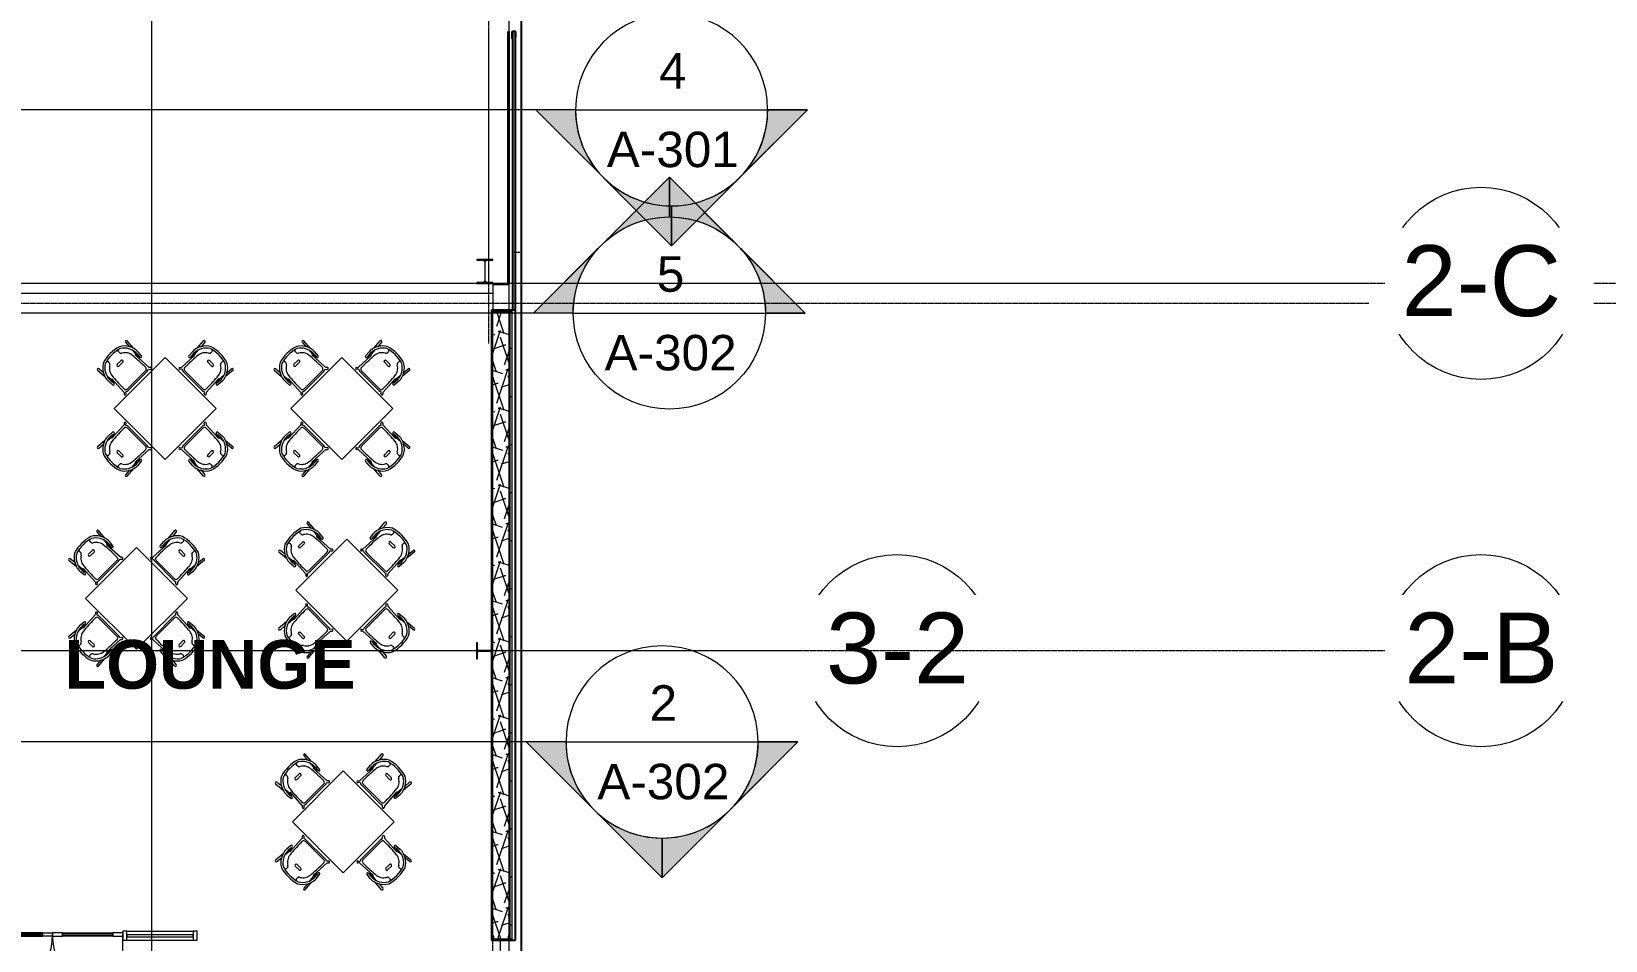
# Model space of a CAD drawing. Header units: inches. Extents: x 25557 to 33164, y -23509 to -20035.
# Drawn here: x 31975 to 32762, y -22688 to -22234 of the extents above; entities that cross this region are included whole.
import ezdxf

# ---------------------------------------------------------------- set-up
doc = ezdxf.new("R2010")
doc.units = ezdxf.units.IN
doc.header["$MEASUREMENT"] = 0
doc.linetypes.add('Grid Line 1_2_', pattern=[0.875, 0.5, -0.125, 0.125, -0.125])
doc.linetypes.add('Hidden', pattern=[0.28125, 0.1875, -0.09375])
for name, color, linetype, lineweight in [('A-AREA', 32, 'Continuous', 9), ('A-DOOR', 31, 'Continuous', 9), ('A-FLOR', 192, 'Continuous', 9), ('A-GLAZ-CURT', 52, 'Continuous', 9), ('A-GLAZ-CWMG', 51, 'Continuous', 9), ('A-PROP-SBCK', 71, 'Hidden', 25), ('A-WALL', 113, 'Continuous', 25), ('A-WALL-PATT', 111, 'Continuous', 25), ('Conc', 7, 'Continuous', 9), ('G-ANNO-SYMB', 111, 'Continuous', 9), ('I-FURN', 30, 'Continuous', 9), ('L-SITE-WALL', 31, 'Continuous', 9), ('M-AREA-IDEN', 171, 'Continuous', 9), ('S-BEAM', 12, 'Continuous', 9), ('S-COLS', 52, 'Continuous', 9), ('S-GRID', 1, 'Continuous', 9), ('S-GRID-IDEN', 1, 'Continuous', 9)]:
    doc.layers.add(name, color=color, linetype=linetype, lineweight=lineweight)
doc.styles.add('Arial', font='arial.ttf', dxfattribs={"height": 35.407186})
doc.styles.add('Arial_1', font='arial.ttf', dxfattribs={"height": 17.703593})
doc.styles.add('Arial_B', font='arialbd.ttf', dxfattribs={"height": 24.354149})
pattern_1 = [(45, (5932.32, 0), (-19.00703, 19.00703), []), (45, (5932.32, 28.8), (-19.00703, 19.00703), [])]

# ---------------------------------------------------------------- blocks, each defined once
blk = doc.blocks.new('Struct_Xcel_Sports Complex_rvt-2-Overall Floor Plan')
at = {"layer": 'A-FLOR', "color": 7}
for p, q in [((26273.39, -22359.55), (26273.39, -22360.05)), ((26276.89, -22687.68), (26276.89, -22790.8))]:
    blk.add_line(p, q, dxfattribs=at)
blk = doc.blocks.new('Girt_C - 8_D-1279678-Overall Floor Plan')
at = {"layer": 'S-BEAM'}
for p, q in [((26273.39, -22360.05), (26273.39, -22372.93)), ((26273.39, -22360.05), (26273.58, -22360.05)), ((26273.58, -22360.05), (26281.2, -22360.05)), ((26281.2, -22360.05), (26281.39, -22360.05)), ((26281.39, -22372.93), (26281.39, -22360.05))]:
    blk.add_line(p, q, dxfattribs=at)
blk = doc.blocks.new('Falcon 7700 Series Pedestal Base - 36_ Square Top x 30_ - Wheelchair Height-460525-Overall Floor Plan')
at = {"layer": 'I-FURN'}
for p, q in [((18, 18), (-18, 18)), ((-18, 18), (-18, -18)), ((18, -18), (18, 18)), ((-18, -18), (18, -18))]:
    blk.add_line(p, q, dxfattribs=at)
blk = doc.blocks.new('HermanMiller_Collection_Air-Chair_SideChair_Arms - Arms-457867-Overall Floor Plan')
at = {"layer": 'I-FURN'}
for p, q in [((-3.55, 10.02), (-8.45, 10.45)), ((-8.45, 9.45), (-5.47, 9.18)), ((-3.35, 9.02), (-0.6, 8.8)), ((2.04, 10.2), (-0.69, 10.45)), ((-0.34, 8.32), (-0.6, 8.8)), ((-0.6, 8.8), (0.38, 8.73)), ((8.79, 8.8), (-0.34, 8.32)), ((0.77, 8.78), (2.2, 9.22)), ((9.32, 9.33), (8.79, 8.8)), ((9.17, 7.94), (10.01, 8.64)), ((-3.6, 1.35), (-3.6, -1.35)), ((-2.35, -1.35), (-2.35, 1.35)), ((6.45, 7.57), (7.62, 7.57)), ((8.7, 6.35), (8.7, -6.35)), ((9.52, -6.69), (9.52, 6.69)), ((6.45, -7.57), (7.62, -7.57)), ((-5.47, -9.18), (-8.45, -9.45)), ((-8.45, -10.45), (-3.55, -10.02)), ((-3.35, -9.02), (-0.6, -8.8)), ((-0.69, -10.45), (2.04, -10.2)), ((-0.6, -8.8), (-0.34, -8.32)), ((0.38, -8.73), (-0.6, -8.8)), ((-0.34, -8.32), (8.79, -8.8)), ((2.2, -9.22), (0.77, -8.78)), ((8.79, -8.8), (9.32, -9.33)), ((10.01, -8.64), (9.17, -7.94))]:
    blk.add_line(p, q, dxfattribs=at)
for centre, radius, start, end in [((-1.51, 1.66), 8.5, 117.78509, 152.21491), ((-8.45, 9.95), 0.5, 90, 270), ((-0.65, 0.76), 8.69, 90.78928, 148.92022), ((-2.46, 4.97), 5.17, 102.20965, 125.54804), ((-1.25, 4.41), 6.06, 84.72014, 112.31104), ((-0.51, -9.88), 19.32, 84.42218, 90.78928), ((0.44, 9.26), 0.53, 159.74052, 262.71978), ((0.45, 9.65), 0.924, 265.61152, 290.36387), ((1.81, 9.64), 0.521, 212.95553, 275.04447), ((2.06, 9.7), 0.499, 287, 91.30538), ((7.56, 6.82), 1.97, 356.10334, 34.65425), ((9.66, 8.99), 0.49, 315, 135), ((9.93, 0), 19.77, 163.47875, 196.52125), ((9.93, 0), 18.77, 163.78547, 196.21453), ((-7.66, 5.36), 2.08, 305.4968, 328.6439), ((-0.23, 0.83), 6.63, 124.50042, 148.6439), ((-0.92, 1.66), 5.55, 95.46765, 123.46257), ((-2.98, 1.35), 0.625, 360, 180), ((6.58, -76.67), 84.24, 90.09111, 95.46765), ((7.62, 6.48), 1.09, 353.24671, 90.09111), ((-1.51, -1.66), 8.5, 207.78509, 242.21491), ((-0.65, -0.76), 8.69, 211.07978, 269.21072), ((-7.66, -5.36), 2.08, 31.3561, 54.5032), ((-0.23, -0.83), 6.63, 211.3561, 235.49958), ((-0.92, -1.66), 5.55, 236.53743, 264.53235), ((-2.98, -1.35), 0.625, 180, 360), ((6.58, 76.67), 84.24, 264.53235, 269.90889), ((7.62, -6.48), 1.09, 269.90889, 6.75329), ((7.56, -6.82), 1.97, 325.34575, 3.89666), ((-8.45, -9.95), 0.5, 90, 270), ((-2.46, -4.97), 5.17, 234.45196, 257.79035), ((-1.25, -4.41), 6.06, 247.68896, 275.27986), ((-0.51, 9.88), 19.32, 269.21072, 275.57782), ((0.44, -9.26), 0.53, 97.28022, 200.25948), ((0.45, -9.65), 0.924, 69.63613, 94.38848), ((1.81, -9.64), 0.521, 84.95553, 147.04447), ((2.06, -9.7), 0.499, 268.69462, 73), ((9.66, -8.99), 0.49, 225, 45)]:
    blk.add_arc(centre, radius, start, end, dxfattribs=at)
for centre, major_axis, ratio, start_param, end_param in [((-7.46, 6.92), (0.03, 3.66), 0.320235, 2.34328, 2.536765), ((-7.87, 5.38), (-0.03, 1.79), 0.298783, 2.522217, 3.153947), ((-7.46, -6.92), (-0.03, 3.66), 0.320235, 0.604828, 0.798312), ((-7.87, -5.38), (0.03, 1.79), 0.298783, 6.270831, 6.902561)]:
    blk.add_ellipse(centre, major_axis=major_axis, ratio=ratio, start_param=start_param, end_param=end_param, dxfattribs=at)
for points in [[(-6.45, 3.67), (-6.52, 3.66), (-6.67, 3.64), (-6.9, 3.62), (-7.13, 3.61), (-7.4, 3.6), (-7.65, 3.59), (-7.83, 3.59)], [(-6.45, -3.67), (-6.52, -3.66), (-6.67, -3.64), (-6.9, -3.62), (-7.13, -3.61), (-7.4, -3.6), (-7.65, -3.59), (-7.83, -3.59)]]:
    blk.add_open_spline(points, degree=3, knots=[-1, -1, -1, -1, -0.75, -0.5, -0.375, -0.25, 0, 0, 0, 0], dxfattribs=at)
blk = doc.blocks.new('HermanMiller_Collection_Air-Chair_SideChair_Arms - Arms-460524-Overall Floor Plan')
at = {"layer": 'I-FURN'}
for p, q in [((-8.45, 10.45), (-3.55, 10.02)), ((-5.47, 9.18), (-8.45, 9.45)), ((-3.35, 9.02), (-0.6, 8.8)), ((-0.69, 10.45), (2.04, 10.2)), ((-0.6, 8.8), (-0.34, 8.32)), ((0.38, 8.73), (-0.6, 8.8)), ((-0.34, 8.32), (8.79, 8.8)), ((2.2, 9.22), (0.77, 8.78)), ((8.79, 8.8), (9.32, 9.33)), ((10.01, 8.64), (9.17, 7.94)), ((-3.6, -1.35), (-3.6, 1.35)), ((-2.35, 1.35), (-2.35, -1.35)), ((6.45, 7.57), (7.62, 7.57)), ((8.7, -6.35), (8.7, 6.35)), ((9.52, 6.69), (9.52, -6.69)), ((6.45, -7.57), (7.62, -7.57)), ((-8.45, -9.45), (-5.47, -9.18)), ((-3.55, -10.02), (-8.45, -10.45)), ((-3.35, -9.02), (-0.6, -8.8)), ((2.04, -10.2), (-0.69, -10.45)), ((-0.34, -8.32), (-0.6, -8.8)), ((-0.6, -8.8), (0.38, -8.73)), ((8.79, -8.8), (-0.34, -8.32)), ((0.77, -8.78), (2.2, -9.22)), ((9.32, -9.33), (8.79, -8.8)), ((9.17, -7.94), (10.01, -8.64))]:
    blk.add_line(p, q, dxfattribs=at)
for centre, radius, start, end in [((-1.51, 1.66), 8.5, 117.78509, 152.21491), ((-8.45, 9.95), 0.5, 90, 270), ((-0.65, 0.76), 8.69, 90.78928, 148.92022), ((-2.46, 4.97), 5.17, 102.20965, 125.54804), ((-1.25, 4.41), 6.06, 84.72014, 112.31104), ((-0.51, -9.88), 19.32, 84.42218, 90.78928), ((0.44, 9.26), 0.53, 159.74052, 262.71978), ((0.45, 9.65), 0.924, 265.61152, 290.36387), ((1.81, 9.64), 0.521, 212.95553, 275.04447), ((2.06, 9.7), 0.499, 287, 91.30538), ((7.56, 6.82), 1.97, 356.10334, 34.65425), ((9.66, 8.99), 0.49, 315, 135), ((9.93, 0), 19.77, 163.47875, 196.52125), ((9.93, 0), 18.77, 163.78547, 196.21453), ((-7.66, 5.36), 2.08, 305.4968, 328.6439), ((-0.23, 0.83), 6.63, 124.50042, 148.6439), ((-0.92, 1.66), 5.55, 95.46765, 123.46257), ((-2.98, 1.35), 0.625, 0, 180), ((6.58, -76.67), 84.24, 90.09111, 95.46765), ((7.62, 6.48), 1.09, 353.24671, 90.09111), ((-1.51, -1.66), 8.5, 207.78509, 242.21491), ((-0.65, -0.76), 8.69, 211.07978, 269.21072), ((-7.66, -5.36), 2.08, 31.3561, 54.5032), ((-0.23, -0.83), 6.63, 211.3561, 235.49958), ((-0.92, -1.66), 5.55, 236.53743, 264.53235), ((-2.98, -1.35), 0.625, 180, 0), ((6.58, 76.67), 84.24, 264.53235, 269.90889), ((7.62, -6.48), 1.09, 269.90889, 6.75329), ((7.56, -6.82), 1.97, 325.34575, 3.89666), ((-8.45, -9.95), 0.5, 90, 270), ((-2.46, -4.97), 5.17, 234.45196, 257.79035), ((-1.25, -4.41), 6.06, 247.68896, 275.27986), ((-0.51, 9.88), 19.32, 269.21072, 275.57782), ((0.44, -9.26), 0.53, 97.28022, 200.25948), ((0.45, -9.65), 0.924, 69.63613, 94.38848), ((1.81, -9.64), 0.521, 84.95553, 147.04447), ((2.06, -9.7), 0.499, 268.69462, 73), ((9.66, -8.99), 0.49, 225, 45)]:
    blk.add_arc(centre, radius, start, end, dxfattribs=at)
for centre, major_axis, ratio, start_param, end_param in [((-7.46, 6.92), (0.03, 3.66), 0.320235, 2.34328, 2.536765), ((-7.87, 5.38), (-0.03, 1.79), 0.298783, 2.522217, 3.153947), ((-7.46, -6.92), (-0.03, 3.66), 0.320235, 0.604828, 0.798312), ((-7.87, -5.38), (0.03, 1.79), 0.298783, 6.270831, 6.902561)]:
    blk.add_ellipse(centre, major_axis=major_axis, ratio=ratio, start_param=start_param, end_param=end_param, dxfattribs=at)
for points in [[(-6.45, 3.67), (-6.52, 3.66), (-6.67, 3.64), (-6.9, 3.62), (-7.13, 3.61), (-7.4, 3.6), (-7.65, 3.59), (-7.83, 3.59)], [(-6.45, -3.67), (-6.52, -3.66), (-6.67, -3.64), (-6.9, -3.62), (-7.13, -3.61), (-7.4, -3.6), (-7.65, -3.59), (-7.83, -3.59)]]:
    blk.add_open_spline(points, degree=3, knots=[-1, -1, -1, -1, -0.75, -0.5, -0.375, -0.25, 0, 0, 0, 0], dxfattribs=at)
blk = doc.blocks.new('System Panel - Exterior Glazing-1142345-Overall Floor Plan')
at = {"layer": 'A-GLAZ-CURT'}
for p, q in [((16.53125, 1.25), (-16.53125, 1.25)), ((-16.53125, 1.25), (-16.53125, 0.25)), ((-16.53125, 0.25), (-16.53125, 1.25)), ((16.53125, 1.25), (-16.53125, 1.25)), ((-16.53125, 0.25), (16.53125, 0.25)), ((-16.53125, 0.25), (16.53125, 0.25)), ((16.53125, 0.25), (16.53125, 1.25)), ((16.53125, 1.25), (16.53125, 0.25))]:
    blk.add_line(p, q, dxfattribs=at)
blk = doc.blocks.new('Door_Single_Storefront - one-1142390-Overall Floor Plan')
at = {"layer": 'A-DOOR'}
for p, q in [((-17.59375, 35.1875), (-17.59375, 0)), ((-12.59375, 1), (-17.59375, 1)), ((-12.59375, -0.75), (-12.59375, 1)), ((-12.59375, 1), (12.59375, 1)), ((12.59375, 0.5), (-12.59375, 0.5)), ((-12.59375, 0.5), (-12.59375, -0.25)), ((17.59375, 1), (12.59375, 1)), ((12.59375, 1), (12.59375, -0.75)), ((12.59375, -0.25), (12.59375, 0.5)), ((17.59375, -0.75), (17.59375, 1)), ((-17.59375, -0.75), (-12.59375, -0.75)), ((-12.59375, -0.25), (12.59375, -0.25)), ((12.59375, -0.75), (-12.59375, -0.75)), ((12.59375, -0.75), (17.59375, -0.75))]:
    blk.add_line(p, q, dxfattribs=at)
blk.add_arc((-17.59375, 0), 35.1875, 360, 90, dxfattribs=at)
blk = doc.blocks.new('Door_Single_Storefront - one-1142389-Overall Floor Plan')
at = {"layer": 'A-DOOR'}
for p, q in [((-17.59375, 0.75), (-12.59375, 0.75)), ((-17.59375, -35.1875), (-17.59375, 0)), ((-12.59375, 0.75), (-12.59375, -1)), ((12.59375, 0.75), (-12.59375, 0.75)), ((-12.59375, -0.5), (-12.59375, 0.25)), ((-12.59375, 0.25), (12.59375, 0.25)), ((12.59375, -1), (12.59375, 0.75)), ((12.59375, 0.75), (17.59375, 0.75)), ((12.59375, 0.25), (12.59375, -0.5)), ((17.59375, 0.75), (17.59375, -1)), ((-12.59375, -1), (-17.59375, -1)), ((12.59375, -0.5), (-12.59375, -0.5)), ((-12.59375, -1), (12.59375, -1)), ((17.59375, -1), (12.59375, -1))]:
    blk.add_line(p, q, dxfattribs=at)
blk.add_arc((-17.59375, 0), 35.1875, 270, 0, dxfattribs=at)
blk = doc.blocks.new('Rectangular Mullion - Exterior 2_ x 4_5_-1305234-Overall Floor Plan')
at = {"layer": 'A-GLAZ-CWMG'}
for p, q in [((26090.45, -22683.18), (26123.52, -22683.18)), ((26090.45, -22687.68), (26123.52, -22687.68))]:
    blk.add_line(p, q, dxfattribs=at)
blk = doc.blocks.new('Rectangular Mullion - Exterior 2_ x 4_5_-827470-Overall Floor Plan')
at = {"layer": 'A-GLAZ-CWMG', "lineweight": 13}
for p, q in [((-1, 1.5), (1, 1.5)), ((-1, -3), (-1, 1.5)), ((1, 1.5), (1, -3)), ((1, -3), (-1, -3))]:
    blk.add_line(p, q, dxfattribs=at)
blk = doc.blocks.new('Rectangular Mullion - Profile_Polycarbonate_right-1189761-Overall Floor Plan')
at = {"layer": 'A-GLAZ-CWMG', "lineweight": 13}
for p, q in [((0, 1.141125), (-3.622, 1.141125)), ((-3.622, 1.141125), (-3.622, 0.787125)), ((-3.622, 0.787125), (-3.372, 0.787125)), ((-3.5595, 0.849625), (-3.5595, 1.078625)), ((-3.5595, 1.078625), (-0.0625, 1.078625)), ((-3.372, 0.849625), (-3.5595, 0.849625)), ((-3.372, 0.787125), (-3.372, 0.849625)), ((-0.0625, 1.078625), (-0.0625, -0.922375)), ((0, -0.984875), (0, 1.141125)), ((-2.7715, -0.859875), (-2.834, -0.859875)), ((-2.834, -0.859875), (-2.834, -0.984875)), ((-2.834, -0.984875), (0, -0.984875)), ((-2.7715, -0.922375), (-2.7715, -0.859875)), ((-0.0625, -0.922375), (-2.7715, -0.922375))]:
    blk.add_line(p, q, dxfattribs=at)
blk = doc.blocks.new('Rectangular Mullion - Exterior 2_ x 4_5_-1142587-Overall Floor Plan')
at = {"layer": 'A-GLAZ-CWMG', "lineweight": 13}
for p, q in [((0, 1.5), (-2, 1.5)), ((-2, 1.5), (-2, -3)), ((0, -3), (0, 1.5)), ((-2, -3), (0, -3))]:
    blk.add_line(p, q, dxfattribs=at)
blk = doc.blocks.new('Girt_Z - 10_D-1236892-Overall Floor Plan')
at = {"layer": 'S-BEAM'}
for p, q in [((26271.39, -22347.55), (26271.39, -22233.68)), ((26280.75, -22359.55), (26280.75, -22233.68)), ((26280.82, -22359.55), (26280.82, -22233.68)), ((26281.39, -22233.68), (26281.39, -22359.55)), ((26271.39, -22359.12), (26271.39, -22347.99)), ((26280.75, -22359.55), (26273.39, -22359.55)), ((26280.82, -22359.55), (26280.75, -22359.55)), ((26281.39, -22359.55), (26280.82, -22359.55))]:
    blk.add_line(p, q, dxfattribs=at)
blk = doc.blocks.new('Section - Section Head - Filled-1526-Overall Floor Plan')
at = {"layer": 'G-ANNO-SYMB'}
h = blk.add_hatch(color=256, dxfattribs=at)
edge = h.paths.add_edge_path(flags=0)
edge.add_line((-0.4268, 0.1768), (-0.25, 0.3536))
edge.add_line((-0.25, 0.3536), (-0.25, 0.25))
edge.add_arc((-0.25, 0), 0.25, 90, 135)
h = blk.add_hatch(color=256, dxfattribs=at)
edge = h.paths.add_edge_path(flags=0)
edge.add_arc((-0.25, 0), 0.25, 45, 90)
edge.add_line((-0.25, 0.25), (-0.25, 0.3536))
edge.add_line((-0.25, 0.3536), (-0.0732, 0.1768))
h = blk.add_hatch(color=256, dxfattribs=at)
edge = h.paths.add_edge_path(flags=0)
edge.add_arc((-0.25, 0), 0.2503, 137.9216, 180)
edge.add_line((-0.5003, 0), (-0.6036, 0))
edge.add_line((-0.6036, 0), (-0.4358, 0.1678))
h = blk.add_hatch(color=256, dxfattribs=at)
edge = h.paths.add_edge_path(flags=0)
edge.add_line((-0.0642, 0.1678), (0.1036, 0))
edge.add_line((0.1036, 0), (0.0003, 0))
edge.add_arc((-0.25, 0), 0.2503, 0, 42.0784)
for p, q in [((-0.25, 0.3536), (-0.6036, 0)), ((-0.25, 0.3536), (-0.4268, 0.1768)), ((-0.25, 0.3536), (0.1036, 0)), ((-0.25, 0.25), (-0.25, 0.3536)), ((-0.0732, 0.1768), (-0.25, 0.3536)), ((-0.25, 0.3536), (-0.25, 0.25)), ((-0.4358, 0.1678), (-0.6036, 0)), ((0.1036, 0), (-0.0642, 0.1678)), ((-0.6036, 0), (-0.5003, 0)), ((0.0003, 0), (0.1036, 0)), ((-0.5, 0), (-0.6036, 0)), ((0, 0), (0.1036, 0))]:
    blk.add_line(p, q, dxfattribs=at)
for radius, start, end in [(0.25, 360, 180), (0.25, 90, 135), (0.25, 45, 90), (0.2503, 137.9216, 180), (0.2503, 0, 42.0784), (0.25, 180, 360)]:
    blk.add_arc((-0.25, 0), radius, start, end, dxfattribs=at)
blk = doc.blocks.new('Grid - Grid Head - Circle-14747-Overall Floor Plan')
at = {"layer": 'S-GRID-IDEN'}
blk.add_circle((0, 0), 0.25, dxfattribs=at)

msp = doc.modelspace()

# ---------------------------------------------------------------- hatches: boundary and pattern name
at = {"layer": 'A-WALL-PATT', "lineweight": 9, "transparency": 33554649}
msp.add_hatch(color=256, dxfattribs=at).paths.add_polyline_path([(32217, -22372.62), (32217, -22233.74), (32215.42, -22233.74), (32215.42, -22372.62)], flags=0)
at = {"layer": 'A-WALL-PATT', "lineweight": 9}
h = msp.add_hatch(dxfattribs=at)
h.set_pattern_fill('FP_16', color=256, style=0, pattern_type=2)
h.set_pattern_definition([(161.57, (5933.279, 0.96), (-7.6802237, -0.0009796), [0, -54.643, 6.067, 0]), (18.43, (5931.359, 0.96), (-7.6802237, 0.0009796), [0, -54.643, 6.067, 0]), (108.43, (5933.279, 0.96), (3.8382953, -19.20136532), [18.211, -42.499]), (71.57, (5931.359, 0.96), (3.8382953, 19.20136532), [18.211, -42.499])])
h.paths.add_polyline_path([(32205.71, -22686.93), (32213.71, -22686.93), (32213.71, -22373.68), (32205.71, -22373.68), (32205.71, -22685.29)], flags=0)
h = msp.add_hatch(dxfattribs=at)
h.set_pattern_fill('FP_18', color=256, style=0, pattern_type=2)
h.set_pattern_definition([(0, (5932.32, 0), (0, 24), []), (90, (5932.32, 0), (-24, 1e-15), [])])
h.paths.add_polyline_path([(32214.21, -22686.93), (32215.21, -22686.93), (32215.21, -22373.68), (32214.21, -22373.68), (32214.21, -22685.29)], flags=0)
at = {"layer": 'S-COLS'}
h = msp.add_hatch(dxfattribs=at)
h.set_pattern_fill('FP_13', color=256, style=0, pattern_type=2)
h.set_pattern_definition(pattern_1)
h.paths.add_polyline_path([(32197.71, -22359.55), (32205.71, -22359.55), (32205.71, -22359.12), (32202.55, -22359.12), (32202.06, -22358.92), (32201.85, -22358.43), (32201.85, -22348.68), (32202.06, -22348.19), (32202.55, -22347.99), (32205.71, -22347.99), (32205.71, -22347.55), (32197.71, -22347.55), (32197.71, -22347.99), (32200.87, -22347.99), (32201.36, -22348.19), (32201.57, -22348.68), (32201.57, -22358.43), (32201.36, -22358.92), (32200.87, -22359.12), (32197.71, -22359.12)], flags=0)
h = msp.add_hatch(dxfattribs=at)
h.set_pattern_fill('FP_13', color=256, style=0, pattern_type=2)
h.set_pattern_definition(pattern_1)
h.paths.add_polyline_path([(32205.71, -22547.05), (32205.71, -22539.05), (32205.28, -22539.05), (32205.28, -22542.22), (32205.07, -22542.71), (32204.58, -22542.91), (32198.58, -22542.91), (32198.1, -22542.71), (32197.89, -22542.22), (32197.89, -22539.05), (32197.46, -22539.05), (32197.46, -22547.05), (32197.89, -22547.05), (32197.89, -22543.89), (32198.1, -22543.4), (32198.58, -22543.2), (32204.58, -22543.2), (32205.07, -22543.4), (32205.28, -22543.89), (32205.28, -22547.05)], flags=0)
h = msp.add_hatch(dxfattribs=at)
h.set_pattern_fill('FP_13', color=256, style=0, pattern_type=2)
h.set_pattern_definition(pattern_1)
h.paths.add_polyline_path([(32213.71, -22687.68), (32213.71, -22685.34), (32213.43, -22685.45), (32213.32, -22685.73), (32213.06, -22687.37), (32206.36, -22687.37), (32205.99, -22685.45), (32205.71, -22685.34), (32205.71, -22687.68)], flags=0)

# ---------------------------------------------------------------- linework, layer by layer
at = {"layer": 'A-AREA'}
msp.add_line((31782.33, -22364.49), (32205.71, -22364.49), dxfattribs=at)
at = {"layer": 'A-PROP-SBCK'}
msp.add_line((32219.83, -20554.93), (32219.83, -23033.89), dxfattribs=at)
at = {"layer": 'A-WALL'}
for p, q in [((32215.42, -22233.74), (32215.42, -22372.62)), ((32217, -22233.74), (32215.42, -22233.74)), ((32217, -22372.62), (32217, -22233.74)), ((32215.42, -22372.62), (32217, -22372.62))]:
    msp.add_line(p, q, dxfattribs=at)
at = {"layer": 'A-WALL', "lineweight": 9}
for p, q in [((32205.71, -22686.93), (32205.71, -22373.68)), ((32215.21, -22373.68), (32205.71, -22373.68)), ((32213.71, -22686.93), (32213.71, -22373.68)), ((32214.21, -22686.93), (32214.21, -22373.68)), ((32215.21, -22687.68), (32215.21, -22372.93)), ((32216.71, -22687.68), (32216.71, -22372.93)), ((32205.71, -22686.93), (32215.21, -22686.93))]:
    msp.add_line(p, q, dxfattribs=at)
at = {"layer": 'Conc'}
for p, q in [((32215.42, -22344.18), (32215.31, -22344.18)), ((32217, -22344.18), (32215.42, -22344.18)), ((32219.17, -22344.18), (32217, -22344.18))]:
    msp.add_line(p, q, dxfattribs=at)
at = {"layer": 'G-ANNO-SYMB'}
for p, q in [((32035.14, -21003.08), (32035.14, -22908.84)), ((32246.95, -22272.83), (27936.21, -22272.83)), ((32246.95, -22272.83), (32342.95, -22272.83)), ((32245.84, -22374.36), (27929.61, -22374.36)), ((32245.84, -22374.36), (32341.84, -22374.36)), ((32242.21, -22588.63), (27925.98, -22588.63)), ((32242.21, -22588.63), (32338.21, -22588.63))]:
    msp.add_line(p, q, dxfattribs=at)
at = {"layer": 'L-SITE-WALL', "lineweight": 25}
for p, q in [((32204.96, -22372.93), (32204.96, -22687.68)), ((32217.02, -22372.93), (32204.96, -22372.93)), ((32217.02, -22687.68), (32217.02, -22372.93)), ((32204.96, -22687.68), (32217.02, -22687.68))]:
    msp.add_line(p, q, dxfattribs=at)
at = {"layer": 'S-COLS', "lineweight": 15}
for p, q in [((32205.71, -22347.55), (32197.71, -22347.55)), ((32197.71, -22347.55), (32197.71, -22347.99)), ((32197.71, -22347.99), (32200.87, -22347.99)), ((32201.57, -22348.68), (32201.57, -22358.43)), ((32201.85, -22358.43), (32201.85, -22348.68)), ((32202.55, -22347.99), (32205.71, -22347.99)), ((32205.71, -22347.99), (32205.71, -22347.55)), ((32200.87, -22359.12), (32197.71, -22359.12)), ((32197.71, -22359.12), (32197.71, -22359.55)), ((32197.71, -22359.55), (32205.71, -22359.55)), ((32205.71, -22359.12), (32202.55, -22359.12)), ((32205.71, -22359.55), (32205.71, -22359.12)), ((32197.89, -22539.05), (32197.46, -22539.05)), ((32197.46, -22539.05), (32197.46, -22547.05)), ((32197.89, -22542.22), (32197.89, -22539.05)), ((32205.71, -22539.05), (32205.28, -22539.05)), ((32205.28, -22539.05), (32205.28, -22542.22)), ((32205.71, -22547.05), (32205.71, -22539.05)), ((32197.46, -22547.05), (32197.89, -22547.05)), ((32197.89, -22547.05), (32197.89, -22543.89)), ((32204.58, -22542.91), (32198.58, -22542.91)), ((32198.58, -22543.2), (32204.58, -22543.2)), ((32205.28, -22543.89), (32205.28, -22547.05)), ((32205.28, -22547.05), (32205.71, -22547.05)), ((32205.71, -22685.34), (32205.71, -22687.68)), ((32205.71, -22687.68), (32213.71, -22687.68)), ((32206.36, -22687.37), (32206.1, -22685.73)), ((32213.06, -22687.37), (32206.36, -22687.37)), ((32213.32, -22685.73), (32213.06, -22687.37)), ((32213.71, -22687.68), (32213.71, -22685.34))]:
    msp.add_line(p, q, dxfattribs=at)
for centre, radius, start, end in [((32200.87, -22348.68), 0.691, 0, 90), ((32202.55, -22348.68), 0.691, 90, 180), ((32200.87, -22358.43), 0.691, 270, 0), ((32202.55, -22358.43), 0.691, 180, 270), ((32198.58, -22542.22), 0.691, 180, 270), ((32198.58, -22543.89), 0.691, 90, 180), ((32204.58, -22542.22), 0.691, 270, 0), ((32204.58, -22543.89), 0.691, 0, 90), ((32205.71, -22685.73), 0.39, 0, 90), ((32213.71, -22685.73), 0.39, 90, 180)]:
    msp.add_arc(centre, radius, start, end, dxfattribs=at)
at = {"layer": 'S-GRID', "linetype": 'Grid Line 1_2_'}
for p, q in [((32203.71, -22389.58), (32203.71, -20550.05)), ((32213.71, -22999.8), (32213.71, -20646.05)), ((32213.71, -23317.24), (32213.71, -20998.43)), ((33029.79, -22359.55), (28669.83, -22359.55)), ((32933.79, -22369.55), (28669.83, -22369.55)), ((32205.71, -23413.24), (32205.71, -22389.58))]:
    msp.add_line(p, q, dxfattribs=at)

# ---------------------------------------------------------------- block references
at = {"lineweight": 5}
msp.add_blockref('Struct_Xcel_Sports Complex_rvt-2-Overall Floor Plan', (5932.32, 0), dxfattribs=at)
at = {"layer": 'A-DOOR'}
msp.add_blockref('Door_Single_Storefront - one-1142389-Overall Floor Plan', (31967.99, -22684.68), dxfattribs=at)
at = {"layer": 'A-DOOR', "rotation": 180}
msp.add_blockref('Door_Single_Storefront - one-1142390-Overall Floor Plan', (32003.18, -22684.68), dxfattribs=at)
at = {"layer": 'A-GLAZ-CURT', "rotation": 180}
msp.add_blockref('System Panel - Exterior Glazing-1142345-Overall Floor Plan', (32039.3, -22684.68), dxfattribs=at)
at = {"layer": 'A-GLAZ-CWMG', "rotation": 90.00000000000422}
msp.add_blockref('Rectangular Mullion - Profile_Polycarbonate_right-1189761-Overall Floor Plan', (32216.21, -22233.68), dxfattribs=at)
at = {"layer": 'A-GLAZ-CWMG', "extrusion": (0, 0, -1)}
msp.add_blockref('Rectangular Mullion - Exterior 2_ x 4_5_-827470-Overall Floor Plan', (-32021.77, -22684.68), dxfattribs=at)
at = {"layer": 'A-GLAZ-CWMG'}
for name, p in [('Rectangular Mullion - Exterior 2_ x 4_5_-1305234-Overall Floor Plan', (5932.32, 0)), ('Rectangular Mullion - Exterior 2_ x 4_5_-1142587-Overall Floor Plan', (32057.83, -22684.68))]:
    msp.add_blockref(name, p, dxfattribs=at)
at = {"layer": 'G-ANNO-SYMB', "xscale": 191.9999999999999, "yscale": 191.9999999999999, "zscale": 191.9999999999999, "rotation": 180}
for p in [(32246.95, -22272.83), (32242.21, -22588.63)]:
    msp.add_blockref('Section - Section Head - Filled-1526-Overall Floor Plan', p, dxfattribs=at)
at = {"layer": 'G-ANNO-SYMB', "extrusion": (0, 0, -1), "xscale": 191.9999999999999, "yscale": 191.9999999999999, "zscale": 191.9999999999999}
msp.add_blockref('Section - Section Head - Filled-1526-Overall Floor Plan', (-32245.84, -22374.36), dxfattribs=at)
at = {"layer": 'I-FURN'}
for name, p, rotation in [('HermanMiller_Collection_Air-Chair_SideChair_Arms - Arms-457867-Overall Floor Plan', (32021.42, -22401.55), 314.9999999999997), ('HermanMiller_Collection_Air-Chair_SideChair_Arms - Arms-460524-Overall Floor Plan', (32062.43, -22401.55), 224.9999999999995), ('HermanMiller_Collection_Air-Chair_SideChair_Arms - Arms-457867-Overall Floor Plan', (32109.7, -22401.55), 314.9999999999997), ('HermanMiller_Collection_Air-Chair_SideChair_Arms - Arms-460524-Overall Floor Plan', (32150.71, -22401.55), 224.9999999999995), ('Falcon 7700 Series Pedestal Base - 36_ Square Top x 30_ - Wheelchair Height-460525-Overall Floor Plan', (32041.92, -22422.05), 314.9999999999997), ('Falcon 7700 Series Pedestal Base - 36_ Square Top x 30_ - Wheelchair Height-460525-Overall Floor Plan', (32130.21, -22422.05), 314.9999999999997), ('HermanMiller_Collection_Air-Chair_SideChair_Arms - Arms-457867-Overall Floor Plan', (32021.42, -22442.56), 44.99999999999943), ('HermanMiller_Collection_Air-Chair_SideChair_Arms - Arms-460524-Overall Floor Plan', (32062.43, -22442.56), 134.9999999999997), ('HermanMiller_Collection_Air-Chair_SideChair_Arms - Arms-457867-Overall Floor Plan', (32109.7, -22442.56), 44.99999999999943), ('HermanMiller_Collection_Air-Chair_SideChair_Arms - Arms-460524-Overall Floor Plan', (32150.71, -22442.56), 134.9999999999997), ('HermanMiller_Collection_Air-Chair_SideChair_Arms - Arms-457867-Overall Floor Plan', (32112.11, -22492.24), 314.9999999999997), ('HermanMiller_Collection_Air-Chair_SideChair_Arms - Arms-460524-Overall Floor Plan', (32153.12, -22492.24), 224.9999999999995), ('HermanMiller_Collection_Air-Chair_SideChair_Arms - Arms-457867-Overall Floor Plan', (32007.11, -22496.37), 314.9999999999997), ('HermanMiller_Collection_Air-Chair_SideChair_Arms - Arms-460524-Overall Floor Plan', (32048.12, -22496.37), 224.9999999999995), ('Falcon 7700 Series Pedestal Base - 36_ Square Top x 30_ - Wheelchair Height-460525-Overall Floor Plan', (32027.62, -22516.88), 314.9999999999997), ('Falcon 7700 Series Pedestal Base - 36_ Square Top x 30_ - Wheelchair Height-460525-Overall Floor Plan', (32132.62, -22512.74), 314.9999999999997), ('HermanMiller_Collection_Air-Chair_SideChair_Arms - Arms-457867-Overall Floor Plan', (32007.11, -22537.39), 44.99999999999943), ('HermanMiller_Collection_Air-Chair_SideChair_Arms - Arms-460524-Overall Floor Plan', (32048.12, -22537.39), 134.9999999999997), ('HermanMiller_Collection_Air-Chair_SideChair_Arms - Arms-457867-Overall Floor Plan', (32112.11, -22533.25), 44.99999999999943), ('HermanMiller_Collection_Air-Chair_SideChair_Arms - Arms-460524-Overall Floor Plan', (32153.12, -22533.25), 134.9999999999997), ('HermanMiller_Collection_Air-Chair_SideChair_Arms - Arms-457867-Overall Floor Plan', (32110.4, -22608.05), 314.9999999999997), ('HermanMiller_Collection_Air-Chair_SideChair_Arms - Arms-460524-Overall Floor Plan', (32151.41, -22608.05), 224.9999999999995), ('Falcon 7700 Series Pedestal Base - 36_ Square Top x 30_ - Wheelchair Height-460525-Overall Floor Plan', (32130.9, -22628.55), 314.9999999999997), ('HermanMiller_Collection_Air-Chair_SideChair_Arms - Arms-457867-Overall Floor Plan', (32110.4, -22649.06), 44.99999999999943), ('HermanMiller_Collection_Air-Chair_SideChair_Arms - Arms-460524-Overall Floor Plan', (32151.41, -22649.06), 134.9999999999997)]:
    msp.add_blockref(name, p, dxfattribs=dict(at, rotation=rotation))
at = {"layer": 'S-BEAM'}
for name in ['Girt_Z - 10_D-1236892-Overall Floor Plan', 'Girt_C - 8_D-1279678-Overall Floor Plan']:
    msp.add_blockref(name, (5932.32, 0), dxfattribs=at)
at = {"layer": 'S-GRID-IDEN', "xscale": 191.9999999999999, "yscale": 191.9999999999999, "zscale": 191.9999999999999}
for p, rotation in [((32699.38, -22359.55), 89.9999999999998), ((32407.66, -22543.05), 89.99999999999984), ((32699.38, -22543.05), 89.9999999999998)]:
    msp.add_blockref('Grid - Grid Head - Circle-14747-Overall Floor Plan', p, dxfattribs=dict(at, rotation=rotation))

# ---------------------------------------------------------------- texts
at = {"layer": 'G-ANNO-SYMB', "attachment_point": 2, "line_spacing_factor": 0.938532, "style": 'Arial_1'}
for s, insert, char_height, width in [('4', (32295.57, -22244.49), 17.7, 16.416), ('A-301', (32295.57, -22283.77), 17.704, 78.624), ('5', (32294.45, -22346.02), 17.7, 16.416), ('A-302', (32294.45, -22385.29), 17.704, 78.624), ('2', (32290.82, -22560.29), 17.7, 16.416), ('A-302', (32290.82, -22599.56), 17.704, 78.624)]:
    msp.add_mtext(s, dxfattribs=dict(at, insert=insert, char_height=char_height, width=width))
at = {"layer": 'M-AREA-IDEN', "insert": (32064.36, -22537.68), "char_height": 24.354, "width": 169.056, "attachment_point": 2, "line_spacing_factor": 0.938532, "style": 'Arial_B'}
msp.add_mtext('LOUNGE', dxfattribs=at)

# ---------------------------------------------------------------- next in the draw order: texts
at = {"layer": 'S-GRID-IDEN', "char_height": 35.407, "attachment_point": 2, "line_spacing_factor": 0.938532, "style": 'Arial', "bg_fill": 3, "box_fill_scale": 1.25, "bg_fill_color": 0, "bg_fill_transparency": 0}
for s, insert, width in [('2-C', (32699.58, -22340.49), 94.608), ('3-2', (32407.86, -22523.99), 85.104), ('2-B', (32699.58, -22523.99), 91.584)]:
    msp.add_mtext(s, dxfattribs=dict(at, insert=insert, width=width))

# ---------------------------------------------------------------- next in the draw order: linework, layer by layer
at = {"layer": 'S-GRID', "linetype": 'Grid Line 1_2_'}
for p, q in [((32651.38, -22359.55), (28585.83, -22359.55)), ((32359.66, -22543.05), (27403.68, -22543.05)), ((32651.38, -22543.05), (27722.53, -22543.05))]:
    msp.add_line(p, q, dxfattribs=at)

doc.saveas('drawing.dxf')
